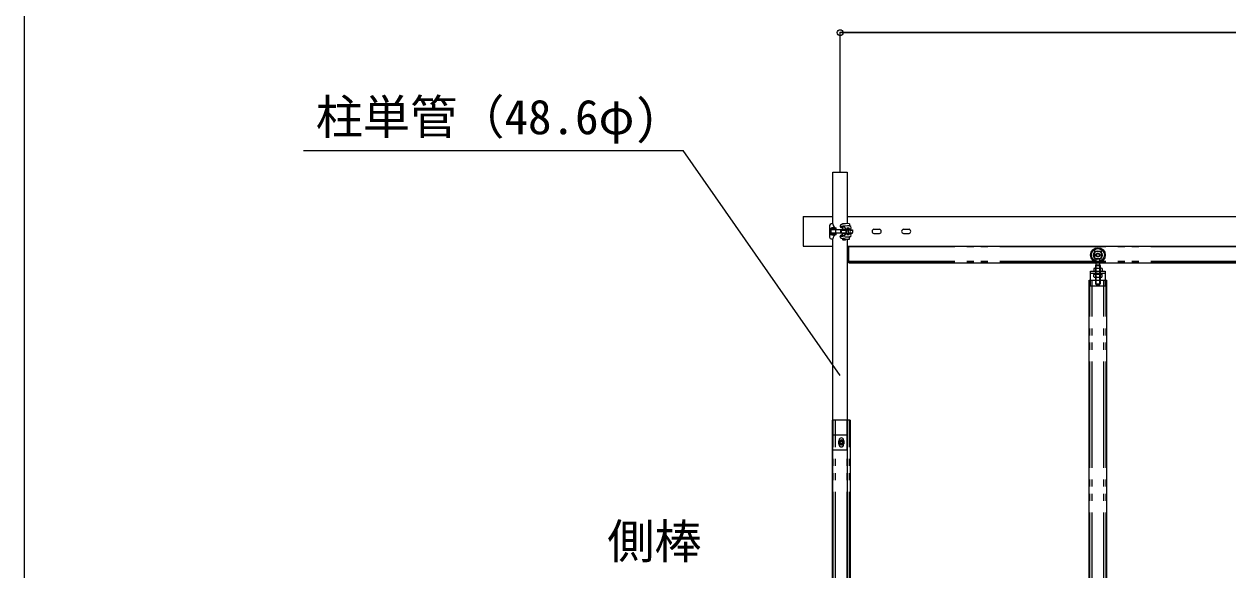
# Model space of a CAD drawing. Units: millimetres, scale not verified. Extents: x -9305 to 9305, y -6415 to 6415.
# Drawn here: x -9305 to -5223, y 44 to 1894 of the extents above; entities that cross this region are included whole.
import ezdxf
from ezdxf.enums import TextEntityAlignment as Align

# ---------------------------------------------------------------- set-up
doc = ezdxf.new("R2010")
doc.units = ezdxf.units.MM
doc.header["$LTSCALE"] = 40
doc.header["$PDMODE"] = 32
doc.header["$PDSIZE"] = 20
doc.linetypes.add('DOUBLE_CHAIN2', pattern=[12.8, 9, -1, 0.6, -0.6, 0.6, -1])
for name, color, linetype, lineweight in [('0-3_CLG-36', 134, 'Continuous', 18), ('0-7_TEXT', 134, 'Continuous', 18), ('0-A_図面枠', 134, 'Continuous', 18), ('0-B_寸法', 134, 'Continuous', 18)]:
    doc.layers.add(name, color=color, linetype=linetype, lineweight=lineweight)
doc.styles.add('ＭＳ ゴシック', font='')
doc.styles.get('ＭＳ ゴシック').set_extended_font_data('MS Gothic')

msp = doc.modelspace()

# ---------------------------------------------------------------- linework, layer by layer
at = {"layer": '0-3_CLG-36'}
for p, q in [((-6561.78, 1216.45), (-6561.78, 1392.29)), ((-6561.78, 1392.29), (-6513.18, 1392.29)), ((-6513.18, 1392.29), (-6513.18, 1217.34)), ((-6663.49, 1241.15), (-6561.78, 1241.15)), ((-6663.49, 1241.15), (-6663.49, 1141.15)), ((-6513.18, 1241.15), (-3011.81, 1241.15)), ((-6573.25, 1210.95), (-6573.25, 1171.35)), ((-6569.73, 1185.64), (-6569.73, 1196.66)), ((-6551.25, 1202.15), (-6568.86, 1201.27)), ((-6551.08, 1198.64), (-6568.69, 1197.75)), ((-6568.69, 1184.54), (-6551.08, 1183.66)), ((-6568.08, 1185.64), (-6568.08, 1196.66)), ((-6517.74, 1196.66), (-6568.08, 1196.66)), ((-6517.67, 1185.64), (-6568.08, 1185.64)), ((-6562.25, 1216.45), (-6567.75, 1216.45)), ((-6563.9, 1201.96), (-6563.9, 1201.52)), ((-6563.9, 1196.65), (-6563.9, 1197.99)), ((-6563.9, 1184.31), (-6563.9, 1185.65)), ((-6557.3, 1196.65), (-6557.3, 1198.32)), ((-6557.3, 1183.98), (-6557.3, 1185.65)), ((-6551.08, 1198.64), (-6551.25, 1202.15)), ((-6537.16, 1209.85), (-6537.16, 1207.99)), ((-6535.92, 1195.55), (-6517.91, 1195.55)), ((-6535, 1196.65), (-6535.88, 1195.54)), ((-6535, 1185.64), (-6535.88, 1186.75)), ((-6535.88, 1186.75), (-6517.86, 1186.75)), ((-6531.07, 1206.58), (-6535.35, 1207.33)), ((-6529.25, 1202.91), (-6533.53, 1203.66)), ((-6523.88, 1205.31), (-6531.07, 1206.58)), ((-6529.25, 1204.41), (-6529.25, 1197.75)), ((-6529.25, 1197.75), (-6518.42, 1197.75)), ((-6529.25, 1177.89), (-6529.25, 1184.55)), ((-6529.25, 1184.55), (-6518.42, 1184.55)), ((-6527.97, 1198.5), (-6509, 1198.5)), ((-6527.97, 1183.8), (-6509, 1183.8)), ((-6518.42, 1197.75), (-6518.42, 1198.84)), ((-6518.42, 1184.55), (-6518.42, 1183.46)), ((-6516.52, 1185.68), (-6509.78, 1185.67)), ((-6516.46, 1196.65), (-6509.78, 1196.67)), ((-6506.78, 1202.14), (-6514.86, 1202.16)), ((-6506.78, 1202.14), (-6505.45, 1200.26)), ((-6506.25, 1195.55), (-6497.23, 1195.55)), ((-6506.25, 1186.75), (-6497.23, 1186.75)), ((-6505.38, 1196.65), (-6496.17, 1196.65)), ((-6505.38, 1185.65), (-6496.17, 1185.65)), ((-6505.27, 1217.28), (-6505.27, 1210.02)), ((-6496.17, 1196.65), (-6495.11, 1195.17)), ((-6496.17, 1185.65), (-6495.11, 1187.13)), ((-6495.11, 1195.17), (-6495.11, 1187.13)), ((-6422.97, 1198.5), (-6404, 1198.5)), ((-6422.97, 1183.8), (-6404, 1183.8)), ((-6322.97, 1198.5), (-6304, 1198.5)), ((-6322.97, 1183.8), (-6304, 1183.8)), ((-6568.86, 1181.03), (-6551.25, 1180.15)), ((-6567.75, 1165.85), (-6562.25, 1165.85)), ((-6563.9, 1180.34), (-6563.9, 1180.78)), ((-6561.78, -3257.28), (-6561.78, 1165.85)), ((-6557.3, 1180.34), (-6557.3, 1180.45)), ((-6551.25, 1180.15), (-6551.08, 1183.66)), ((-6537.16, 1172.45), (-6537.16, 1174.31)), ((-6531.07, 1175.72), (-6535.35, 1174.97)), ((-6529.25, 1179.39), (-6533.53, 1178.64)), ((-6523.88, 1176.99), (-6531.07, 1175.72)), ((-6518.25, 1163.92), (-6518.25, 1165.29)), ((-6514.86, 1180.16), (-6506.78, 1180.16)), ((-6513.18, 1164.96), (-6513.18, -3257.28)), ((-6506.78, 1180.14), (-6505.45, 1182.05)), ((-6505.27, 1165.02), (-6505.27, 1172.29)), ((-6663.49, 1141.15), (-6561.78, 1141.15)), ((-6513.18, 1141.15), (-3011.81, 1141.15)), ((-6508.49, 1084.15), (-6508.49, 1141.15)), ((-6508.49, 1084.15), (-3018.51, 1084.15)), ((-5677.19, 1065.12), (-5677.19, 1057.17)), ((-5673.74, 1066.12), (-5652.64, 1066.12)), ((-5671.49, 1076.14), (-5669.69, 1077.94)), ((-5671.49, 1076.14), (-5671.49, 1066.12)), ((-5671.49, 1076.14), (-5655.49, 1076.14)), ((-5670.26, 1065.12), (-5670.26, 1057.17)), ((-5669.74, 1077.94), (-5669.74, 1084.15)), ((-5669.69, 1077.94), (-5657.29, 1077.94)), ((-5669.49, 1066.12), (-5669.49, 1077.94)), ((-5657.49, 1066.12), (-5657.49, 1077.94)), ((-5657.29, 1077.94), (-5655.49, 1076.14)), ((-5657.24, 1077.94), (-5657.24, 1084.15)), ((-5656.4, 1065.12), (-5656.4, 1057.17)), ((-5655.49, 1076.14), (-5655.49, 1066.12)), ((-5649.48, 1065.12), (-5649.48, 1057.17)), ((-5693.49, -3193.67), (-5693.49, 1026.12)), ((-5693.49, 1026.12), (-5688.49, 1026.12)), ((-5676.49, 1056.12), (-5650.49, 1056.12)), ((-5673.74, 1056.17), (-5652.64, 1056.17)), ((-5673.74, 1046.12), (-5652.64, 1046.12)), ((-5638.49, 1026.12), (-5633.49, 1026.12)), ((-5633.49, -3193.67), (-5633.49, 1026.12)), ((-6563.49, -3123.67), (-6563.49, 551.14)), ((-6503.49, 551.14), (-6563.49, 551.14)), ((-6503.49, 551.14), (-6503.49, -3123.67)), ((-6540.99, 484.15), (-6540.99, 481.64)), ((-6540.99, 468.15), (-6540.99, 470.66)), ((-6525.99, 484.15), (-6525.99, 481.64)), ((-6525.99, 468.15), (-6525.99, 470.66))]:
    msp.add_line(p, q, dxfattribs=at)
at = {"layer": '0-3_CLG-36', "linetype": 'DOUBLE_CHAIN2'}
for p, q in [((-6508.49, 1139.55), (-3018.51, 1139.55)), ((-5674.99, 1123.94), (-5674.99, 1098.94)), ((-5674.99, 1123.94), (-5651.99, 1123.94)), ((-5651.99, 1123.94), (-5651.99, 1098.94)), ((-6508.49, 1090.15), (-3018.51, 1090.15)), ((-6508.49, 1085.75), (-3018.51, 1085.75)), ((-5674.99, 1098.94), (-5651.99, 1098.94)), ((-5671.49, 1066.12), (-5671.49, 1012.94)), ((-5669.74, 1086.74), (-5669.74, 1098.94)), ((-5669.49, 1010.94), (-5669.49, 1066.12)), ((-5657.49, 1010.94), (-5657.49, 1066.12)), ((-5657.24, 1086.74), (-5657.24, 1098.94)), ((-5655.49, 1066.12), (-5655.49, 1012.94)), ((-5691.19, -3193.67), (-5691.19, 1026.12)), ((-5688.49, 1050.12), (-5638.49, 1050.12)), ((-5688.49, 1026.12), (-5638.49, 1026.12)), ((-5683.49, -3193.67), (-5683.49, 1026.12)), ((-5677.19, 1037.22), (-5677.19, 1045.12)), ((-5676.99, 1050.12), (-5676.99, 1046.12)), ((-5676.99, 1050.12), (-5649.99, 1050.12)), ((-5676.99, 1046.12), (-5649.99, 1046.12)), ((-5673.74, 1036.22), (-5652.64, 1036.22)), ((-5670.26, 1037.22), (-5670.26, 1045.12)), ((-5663.49, 1050.12), (-5669.59, 1046.22)), ((-5658.49, 1050.12), (-5664.59, 1046.22)), ((-5656.4, 1037.22), (-5656.4, 1045.12)), ((-5649.99, 1050.12), (-5649.99, 1046.12)), ((-5649.48, 1037.22), (-5649.48, 1045.12)), ((-5643.49, -3193.67), (-5643.49, 1026.12)), ((-5635.79, -3193.67), (-5635.79, 1026.12)), ((-5671.49, 1012.94), (-5655.49, 1012.94)), ((-5671.49, 1012.94), (-5669.49, 1010.94)), ((-5669.49, 1010.94), (-5657.49, 1010.94)), ((-5655.49, 1012.94), (-5657.49, 1010.94)), ((-6561.19, -3123.67), (-6561.19, 551.14)), ((-6553.49, -3123.67), (-6553.49, 551.14)), ((-6513.49, -3123.67), (-6513.49, 551.14)), ((-6505.79, -3123.67), (-6505.79, 551.14))]:
    msp.add_line(p, q, dxfattribs=at)
at = {"layer": '0-3_CLG-36'}
for points in [[(-6555.1, 1203.88), (-6555.1, 1202.78), (-6555.93, 1201.96), (-6565.28, 1201.96), (-6566.1, 1202.78), (-6566.1, 1203.88), (-6565.28, 1204.71), (-6555.93, 1204.71)], [(-6555.1, 1180.07), (-6555.1, 1180.34), (-6566.1, 1180.34), (-6566.1, 1180.07), (-6565.28, 1179.24), (-6555.93, 1179.24)], [(-5638.49, 1006.12), (-5688.49, 1006.12), (-5688.49, 1056.12), (-5638.49, 1056.12)], [(-6541.99, 471.24), (-6541.99, 481.06), (-6533.49, 485.96), (-6524.99, 481.06), (-6524.99, 471.24), (-6533.49, 466.34)]]:
    msp.add_lwpolyline(points, close=True, dxfattribs=at)
for points in [[(-6522.9, 1216.45), (-6529.25, 1216.45), (-6528.15, 1217.55), (-6519.35, 1217.55), (-6518.4, 1217)], [(-6522.9, 1165.85), (-6528.43, 1165.85), (-6529.25, 1165.02), (-6529.25, 1163.92), (-6528.43, 1163.1), (-6519.08, 1163.1), (-6518.25, 1163.92)], [(-6563.49, 451.15), (-6513.49, 451.15), (-6513.49, 501.15), (-6563.49, 501.15)]]:
    msp.add_lwpolyline(points, dxfattribs=at)
for centre, radius in [((-5663.49, 1110.94), 25), ((-5663.49, 1110.94), 22), ((-5663.49, 1110.94), 14.49), ((-6533.49, 476.15), 8.5), ((-6533.49, 476.15), 5), ((-6533.49, 476.15), 5), ((-6533.49, 476.15), 4.19)]:
    msp.add_circle(centre, radius, dxfattribs=at)
at = {"layer": '0-3_CLG-36', "linetype": 'DOUBLE_CHAIN2'}
for radius in [6.25, 5]:
    msp.add_circle((-5663.49, 1110.94), radius, dxfattribs=at)
at = {"layer": '0-3_CLG-36'}
for centre, radius, start, end in [((-6567.75, 1210.95), 5.5, 90, 180), ((-6568.63, 1196.66), 4.62, 92.862, 180), ((-6568.63, 1185.64), 4.62, 180, 267.138), ((-6568.63, 1196.66), 1.1, 92.862, 180), ((-6568.63, 1185.64), 1.1, 180, 267.138), ((-6548.46, 1215.68), 13.81, 176.794, 258.343), ((-6542.51, 1191.15), 11.28, 150.771, 209.229), ((-6532.76, 1209.85), 4.4, 99.411, 180), ((-6534.96, 1209.5), 2.2, 180, 260.017), ((-6532.76, 1207.99), 4.4, 180, 260.017), ((-6456.97, 169.74), 1041.39, 92.659, 94.388), ((-6505.15, 1191.32), 31.06, 172.183, 188.468), ((-6504.46, 1191.32), 31.06, 170.12, 190.535), ((-6526.49, 1191.15), 7.5, 101.415, 258.585), ((-6509.97, 1128.74), 88.66, 86.966, 105.577), ((-6531.45, 1204.41), 2.2, 0, 80.017), ((-6525.02, 1198.81), 6.6, 0.278, 80.017), ((-6487.11, 1191.32), 31.06, 166.425, 193.588), ((-6526.41, 1191.22), 11.33, 330.761, 28.637), ((-6519.63, 1180.42), 6.12, 357.566, 59.463), ((-6521.33, 1202.8), 7.84, 308.389, 355.348), ((-6515.9, 1178.77), 9.22, 8.566, 48.462), ((-6525.44, 1191.17), 16.6, 340.649, 19.351), ((-6518.36, 1204.79), 11.88, 316.626, 347.111), ((-6510.49, 1191.15), 7.5, 281.415, 78.585), ((-6504.72, 1210.02), 0.552, 180, 253.628), ((-6506.61, 1203.6), 6.13, 0.612, 73.628), ((-6508.1, 1204.11), 7.64, 298.813, 356.622), ((-6508.1, 1178.19), 7.64, 3.378, 61.187), ((-6421.49, 1191.15), 7.5, 101.415, 258.585), ((-6405.49, 1191.15), 7.5, 281.415, 78.585), ((-6321.49, 1191.15), 7.5, 101.415, 258.585), ((-6305.49, 1191.15), 7.5, 281.415, 78.585), ((-6567.75, 1171.35), 5.5, 180, 270), ((-6548.46, 1166.62), 13.81, 101.657, 183.206), ((-6532.76, 1174.31), 4.4, 99.983, 180), ((-6534.96, 1172.8), 2.2, 99.983, 180), ((-6532.76, 1172.45), 4.4, 180, 260.589), ((-6497.74, 1444.97), 272.78, 261.986, 268.416), ((-6509.97, 1253.56), 88.66, 254.423, 273.034), ((-6531.45, 1177.89), 2.2, 279.983, 0), ((-6525.02, 1183.49), 6.6, 279.983, 359.722), ((-6504.72, 1172.29), 0.552, 106.372, 180), ((-6506.61, 1178.7), 6.13, 286.372, 359.388), ((-5673.72, 1059.62), 6.5, 57.795, 122.205), ((-5663.33, 1041.63), 24.49, 73.565, 106.435), ((-5652.94, 1059.66), 6.46, 57.58, 122.42), ((-5673.72, 1062.67), 6.5, 237.795, 302.205), ((-5663.33, 1080.65), 24.49, 253.565, 286.435), ((-5652.94, 1062.62), 6.46, 237.58, 302.42), ((-6533.49, 484.15), 7.5, 0, 180), ((-6533.49, 468.15), 7.5, 180, 0)]:
    msp.add_arc(centre, radius, start, end, dxfattribs=at)
at = {"layer": '0-3_CLG-36', "linetype": 'DOUBLE_CHAIN2'}
for centre, radius, start, end in [((-5673.72, 1039.62), 6.5, 57.795, 122.205), ((-5673.72, 1042.72), 6.5, 237.795, 302.205), ((-5663.33, 1021.63), 24.49, 73.565, 106.435), ((-5663.33, 1060.7), 24.49, 253.565, 286.435), ((-5652.94, 1039.66), 6.46, 57.58, 122.42), ((-5652.94, 1042.67), 6.46, 237.58, 302.42)]:
    msp.add_arc(centre, radius, start, end, dxfattribs=at)
at = {"layer": '0-7_TEXT'}
for p in [(-8357.05, 1465.48), (-6537.64, 702.82)]:
    msp.add_line(p, (-7069.76, 1465.48), dxfattribs=at)
at = {"layer": '0-A_図面枠'}
msp.add_lwpolyline([(-9304.61, -6414.98), (9304.61, -6414.98), (9304.61, 6414.98), (-9304.61, 6414.98)], close=True, dxfattribs=at)
at = {"layer": '0-B_寸法'}
for p, q in [((-6537.48, 1394.29), (-6537.48, 1865.66)), ((-2987.51, 1864.66), (-6537.48, 1864.66)), ((-6533.48, 1864.66), (-2991.51, 1864.66))]:
    msp.add_line(p, q, dxfattribs=at)
msp.add_point((-6537.48, 1864.66), dxfattribs=at)

# ---------------------------------------------------------------- texts
at = {"layer": '0-7_TEXT', "style": 'ＭＳ ゴシック'}
for s, p in [('柱単管（48.6φ)', (-8315.73, 1485.23)), ('側棒', (-7327.41, 47.56))]:
    msp.add_text(s, height=117.3, dxfattribs=at).set_placement(p, align=Align.BOTTOM_LEFT)

doc.saveas('drawing.dxf')
